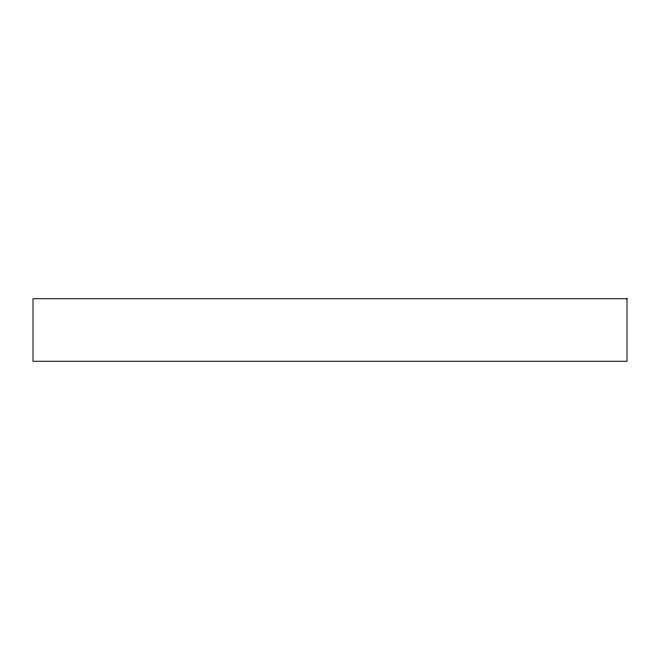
<?xml version="1.0" encoding="UTF-8"?>
<svg xmlns="http://www.w3.org/2000/svg" width="660" height="660" viewBox="0 0 660 660"><rect width="100%" height="100%" fill="white"/><g stroke="black" fill="none" stroke-linecap="round" stroke-linejoin="round"><path stroke-width="0.99" d="M627 298.741L33 298.741L33 361.259L627 361.259L627 298.741"/></g></svg>
